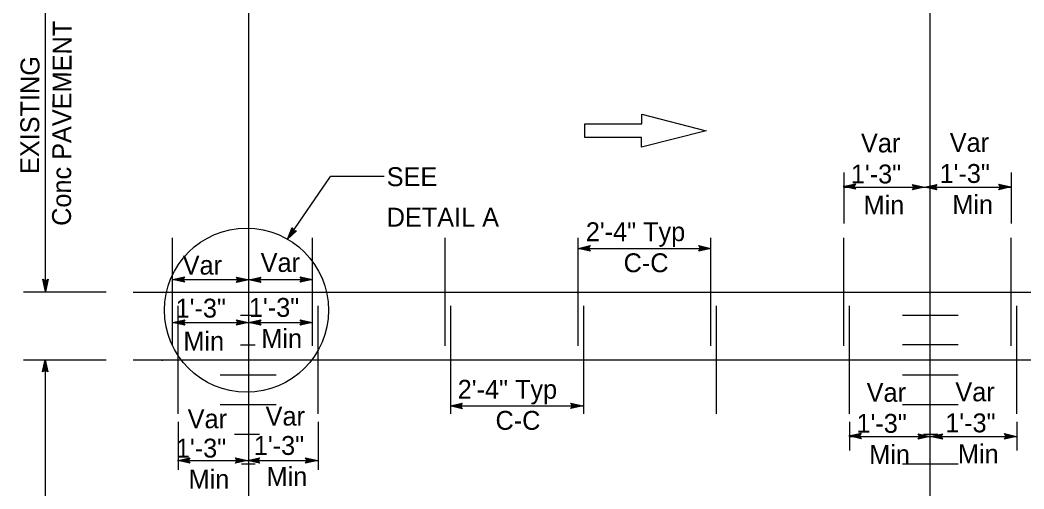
# Model space of a CAD drawing. Extents: x -894 to 866, y -476 to 714.
# Drawn here: x -150.2 to 221.8, y 269.1 to 442.8 of the extents above; entities that cross this region are included whole.
import ezdxf

# ---------------------------------------------------------------- set-up
doc = ezdxf.new("R2010")
doc.units = 0
for name, color, linetype in [('10 Sheet Format', 7, 'Continuous'), ('56 Stage 3 Anno', 7, 'Continuous'), ('57 Undefined', 7, 'Continuous'), ('60 Nongeo Data', 7, 'Continuous')]:
    doc.layers.add(name, color=color, linetype=linetype)

msp = doc.modelspace()

# ---------------------------------------------------------------- linework, layer by layer
at = {"layer": '10 Sheet Format'}
for p, q in [((80.12, 404.3), (80.12, 407.94)), ((80.12, 407.94), (104.02, 401.8)), ((59.01, 401.8), (59.01, 404.3)), ((59.01, 404.3), (80.12, 404.3)), ((59.01, 399.3), (59.01, 401.8)), ((104.02, 401.8), (80.11, 395.66)), ((80.11, 399.3), (59.01, 399.3)), ((80.11, 395.66), (80.11, 399.3))]:
    msp.add_line(p, q, dxfattribs=at)
at = {"layer": '56 Stage 3 Anno'}
for p, q in [((-35.2, 384.94), (-15.36, 384.94)), ((155.02, 386.37), (155.02, 367.44)), ((217.02, 386.37), (217.02, 367.44)), ((154.84, 381.11), (159.34, 382.11)), ((159.34, 380.11), (154.84, 381.11)), ((154.84, 381.11), (154.84, 381.11)), ((155.02, 380.92), (184.97, 380.92)), ((159.18, 380.37), (155.87, 381.11)), ((155.88, 381.11), (159.16, 381.84)), ((156.91, 381.11), (159.03, 381.58)), ((159, 380.64), (156.91, 381.11)), ((157.95, 381.11), (158.85, 381.31)), ((158.87, 380.9), (157.95, 381.11)), ((159.34, 382.11), (158.74, 381.11)), ((158.74, 381.11), (159.34, 380.11)), ((159.34, 382.11), (159.34, 382.11)), ((159.34, 380.11), (159.34, 380.11)), ((181.07, 380.92), (180.47, 381.93)), ((180.47, 381.93), (180.47, 381.93)), ((180.47, 381.93), (184.97, 380.92)), ((184.97, 380.92), (180.47, 379.93)), ((180.47, 379.93), (181.07, 380.92)), ((180.47, 379.93), (180.47, 379.93)), ((180.64, 381.66), (183.94, 380.92)), ((183.93, 380.92), (180.65, 380.2)), ((182.9, 380.93), (180.78, 380.46)), ((180.81, 381.39), (182.9, 380.93)), ((180.94, 381.13), (181.87, 380.93)), ((181.87, 380.93), (180.96, 380.73)), ((184.97, 380.92), (189.47, 381.92)), ((184.97, 380.92), (184.97, 380.92)), ((184.97, 380.92), (217.02, 380.92)), ((189.47, 379.92), (184.97, 380.92)), ((184.97, 380.92), (184.97, 380.92)), ((189.31, 380.19), (186.01, 380.92)), ((186.02, 380.93), (189.3, 381.65)), ((187.05, 380.92), (189.16, 381.39)), ((189.14, 380.46), (187.05, 380.92)), ((188.08, 380.92), (188.99, 381.12)), ((189, 380.72), (188.08, 380.92)), ((189.47, 381.92), (188.87, 380.92)), ((188.87, 380.92), (189.47, 379.92)), ((189.47, 381.92), (189.47, 381.92)), ((189.47, 379.92), (189.47, 379.92)), ((213.05, 380.96), (212.45, 381.96)), ((212.45, 381.96), (212.45, 381.96)), ((212.45, 381.96), (216.95, 380.96)), ((216.95, 380.96), (212.45, 379.96)), ((212.45, 379.96), (213.05, 380.96)), ((212.45, 379.96), (212.45, 379.96)), ((212.61, 381.69), (215.92, 380.96)), ((215.91, 380.95), (212.63, 380.23)), ((214.88, 380.96), (212.76, 380.49)), ((212.79, 381.42), (214.88, 380.96)), ((212.92, 381.16), (213.84, 380.96)), ((213.84, 380.96), (212.94, 380.76)), ((216.95, 380.96), (216.95, 380.96)), ((-51.16, 361.64), (-49.41, 365.91)), ((-47.77, 364.77), (-51.16, 361.64)), ((-50.57, 362.5), (-49.29, 365.61)), ((-48.08, 364.79), (-50.57, 362.49)), ((-49.98, 363.35), (-49.15, 365.35)), ((-48.4, 364.8), (-49.98, 363.35)), ((-49.41, 365.91), (-49.41, 365.91)), ((-49.41, 365.91), (-48.93, 364.85)), ((-49.38, 364.2), (-49.03, 365.05)), ((-48.69, 364.84), (-49.38, 364.2)), ((-48.93, 364.85), (-47.77, 364.77)), ((-47.77, 364.77), (-47.77, 364.77)), ((-51.16, 361.64), (-51.16, 361.64)), ((56.57, 358.22), (61.07, 359.22)), ((56.57, 358.22), (105.79, 358.22)), ((61.07, 357.22), (56.57, 358.22)), ((56.57, 358.22), (56.57, 358.22)), ((57.61, 358.22), (60.9, 358.95)), ((60.91, 357.48), (57.61, 358.22)), ((58.64, 358.22), (60.76, 358.69)), ((60.73, 357.75), (58.64, 358.22)), ((59.68, 358.22), (60.59, 358.42)), ((60.6, 358.01), (59.68, 358.22)), ((61.07, 359.22), (60.47, 358.22)), ((60.47, 358.22), (61.07, 357.22)), ((61.07, 359.22), (61.07, 359.22)), ((61.07, 357.22), (61.07, 357.22)), ((101.89, 358.22), (101.29, 359.23)), ((101.29, 359.23), (101.29, 359.23)), ((101.29, 359.23), (105.79, 358.22)), ((105.79, 358.22), (101.29, 357.22)), ((101.29, 357.22), (101.89, 358.22)), ((101.29, 357.22), (101.29, 357.22)), ((101.46, 358.96), (104.76, 358.22)), ((104.75, 358.22), (101.47, 357.49)), ((103.72, 358.22), (101.6, 357.75)), ((101.63, 358.69), (103.72, 358.22)), ((101.76, 358.43), (102.69, 358.22)), ((102.69, 358.22), (101.78, 358.02)), ((105.79, 358.22), (105.79, 358.22)), ((-140.84, 342.26), (-141.84, 346.76)), ((-141.84, 346.76), (-141.84, 346.76)), ((-141.84, 346.76), (-140.84, 346.16)), ((-140.84, 343.31), (-141.57, 346.59)), ((-140.84, 344.33), (-141.31, 346.45)), ((-140.84, 345.37), (-141.04, 346.28)), ((-140.84, 346.16), (-139.83, 346.76)), ((-139.83, 346.76), (-140.84, 342.26)), ((-140.1, 346.6), (-140.84, 343.3)), ((-140.37, 346.42), (-140.84, 344.33)), ((-140.63, 346.29), (-140.84, 345.37)), ((-139.83, 346.76), (-139.83, 346.76)), ((-93.89, 346.69), (-65.5, 346.69)), ((-93.77, 346.68), (-89.27, 347.68)), ((-89.27, 345.68), (-93.77, 346.68)), ((-93.77, 346.68), (-93.77, 346.68)), ((-89.43, 345.95), (-92.73, 346.68)), ((-92.72, 346.69), (-89.44, 347.41)), ((-91.69, 346.68), (-89.58, 347.15)), ((-89.6, 346.22), (-91.69, 346.68)), ((-90.66, 346.68), (-89.75, 346.88)), ((-89.74, 346.48), (-90.66, 346.68)), ((-89.27, 347.68), (-89.87, 346.68)), ((-89.87, 346.68), (-89.27, 345.68)), ((-89.27, 347.68), (-89.27, 347.68)), ((-69.38, 346.56), (-69.98, 347.57)), ((-69.98, 347.57), (-69.98, 347.57)), ((-69.98, 347.57), (-65.48, 346.56)), ((-65.48, 346.56), (-69.98, 345.57)), ((-69.98, 345.57), (-69.38, 346.56)), ((-69.82, 347.3), (-66.52, 346.56)), ((-66.53, 346.56), (-69.81, 345.84)), ((-67.56, 346.57), (-69.67, 346.1)), ((-69.65, 347.03), (-67.56, 346.57)), ((-69.51, 346.77), (-68.59, 346.57)), ((-68.59, 346.57), (-69.5, 346.37)), ((-65.5, 346.69), (-41.99, 346.69)), ((-65.48, 346.56), (-60.98, 347.56)), ((-60.98, 345.56), (-65.48, 346.56)), ((-65.48, 346.56), (-65.48, 346.56)), ((-65.48, 346.56), (-65.48, 346.56)), ((-61.15, 345.83), (-64.45, 346.56)), ((-64.44, 346.57), (-61.16, 347.29)), ((-63.41, 346.56), (-61.29, 347.03)), ((-61.32, 346.1), (-63.41, 346.56)), ((-62.38, 346.56), (-61.47, 346.76)), ((-61.45, 346.36), (-62.38, 346.56)), ((-60.98, 347.56), (-61.58, 346.56)), ((-61.58, 346.56), (-60.98, 345.56)), ((-60.98, 347.56), (-60.98, 347.56)), ((-45.82, 346.68), (-46.42, 347.69)), ((-46.42, 347.69), (-46.42, 347.69)), ((-46.42, 347.69), (-41.92, 346.68)), ((-41.92, 346.68), (-46.42, 345.69)), ((-46.42, 345.69), (-45.82, 346.68)), ((-46.26, 347.42), (-42.96, 346.68)), ((-42.96, 346.68), (-46.24, 345.96)), ((-43.99, 346.69), (-46.11, 346.22)), ((-46.08, 347.15), (-43.99, 346.69)), ((-45.95, 346.89), (-45.03, 346.69)), ((-45.03, 346.69), (-45.94, 346.49)), ((-41.92, 346.68), (-41.92, 346.68)), ((-89.27, 345.68), (-89.27, 345.68)), ((-69.98, 345.57), (-69.98, 345.57)), ((-60.98, 345.56), (-60.98, 345.56)), ((-46.42, 345.69), (-46.42, 345.69)), ((-140.84, 342.26), (-140.84, 342.26)), ((-93.73, 330.75), (-89.23, 331.75)), ((-92.69, 330.75), (-89.41, 331.48)), ((-91.66, 330.75), (-89.54, 331.22)), ((-89.23, 331.75), (-89.83, 330.75)), ((-89.23, 331.75), (-89.23, 331.75)), ((-69.46, 330.74), (-70.06, 331.74)), ((-70.06, 331.74), (-70.06, 331.74)), ((-70.06, 331.74), (-65.56, 330.74)), ((-69.9, 331.47), (-66.6, 330.74)), ((-69.72, 331.2), (-67.63, 330.74)), ((-65.54, 330.75), (-61.04, 331.75)), ((-64.49, 330.75), (-61.21, 331.48)), ((-63.47, 330.75), (-61.35, 331.22)), ((-61.04, 331.75), (-61.64, 330.75)), ((-61.04, 331.75), (-61.04, 331.75)), ((-45.79, 330.75), (-46.39, 331.75)), ((-46.39, 331.75), (-46.39, 331.75)), ((-46.39, 331.75), (-41.89, 330.75)), ((-46.23, 331.49), (-42.92, 330.75)), ((-46.05, 331.22), (-43.96, 330.75)), ((-93.86, 330.75), (-67.9, 330.75)), ((-89.23, 329.74), (-93.73, 330.75)), ((-93.73, 330.75), (-93.73, 330.75)), ((-89.4, 330.01), (-92.7, 330.75)), ((-89.57, 330.28), (-91.66, 330.75)), ((-90.63, 330.75), (-89.72, 330.95)), ((-89.7, 330.54), (-90.63, 330.75)), ((-89.83, 330.75), (-89.23, 329.74)), ((-89.23, 329.74), (-89.23, 329.74)), ((-65.56, 330.74), (-70.06, 329.74)), ((-70.06, 329.74), (-69.46, 330.74)), ((-70.06, 329.74), (-70.06, 329.74)), ((-66.6, 330.73), (-69.89, 330.01)), ((-67.63, 330.74), (-69.75, 330.27)), ((-69.59, 330.94), (-68.67, 330.74)), ((-68.67, 330.74), (-69.58, 330.54)), ((-67.9, 330.75), (-41.95, 330.75)), ((-65.56, 330.74), (-65.56, 330.74)), ((-61.04, 329.74), (-65.54, 330.75)), ((-65.54, 330.75), (-65.54, 330.75)), ((-61.2, 330.01), (-64.5, 330.75)), ((-61.38, 330.28), (-63.47, 330.75)), ((-62.43, 330.75), (-61.52, 330.95)), ((-61.51, 330.54), (-62.43, 330.75)), ((-61.64, 330.75), (-61.04, 329.74)), ((-61.04, 329.74), (-61.04, 329.74)), ((-41.89, 330.75), (-46.39, 329.75)), ((-46.39, 329.75), (-45.79, 330.75)), ((-46.39, 329.75), (-46.39, 329.75)), ((-42.93, 330.75), (-46.21, 330.02)), ((-43.96, 330.75), (-46.08, 330.28)), ((-45.92, 330.96), (-45, 330.75)), ((-45, 330.75), (-45.9, 330.55)), ((-41.89, 330.75), (-41.89, 330.75)), ((-141.97, 312.42), (-140.96, 316.92)), ((-140.96, 316.92), (-140.96, 316.92)), ((-140.96, 316.92), (-139.96, 312.42)), ((-97.55, 316.92), (-97.55, 316.54)), ((-140.96, 313.02), (-141.97, 312.42)), ((-141.7, 312.58), (-140.96, 315.89)), ((-141.43, 312.76), (-140.96, 314.85)), ((-141.17, 312.89), (-140.96, 313.81)), ((-140.96, 315.88), (-140.23, 312.6)), ((-140.96, 314.85), (-140.49, 312.73)), ((-140.96, 313.81), (-140.76, 312.91)), ((-139.96, 312.42), (-140.96, 313.02)), ((-141.97, 312.42), (-141.97, 312.42)), ((-139.96, 312.42), (-139.96, 312.42)), ((9.09, 299.83), (13.59, 300.83)), ((9.09, 299.83), (58.32, 299.83)), ((13.59, 298.82), (9.09, 299.83)), ((9.09, 299.83), (9.09, 299.83)), ((13.43, 299.09), (10.13, 299.83)), ((10.14, 299.83), (13.42, 300.56)), ((11.17, 299.83), (13.29, 300.3)), ((13.26, 299.36), (11.17, 299.83)), ((12.2, 299.83), (13.11, 300.03)), ((13.12, 299.62), (12.2, 299.83)), ((13.59, 300.83), (12.99, 299.83)), ((12.99, 299.83), (13.59, 298.82)), ((13.59, 300.83), (13.59, 300.83)), ((13.59, 298.82), (13.59, 298.82)), ((54.42, 299.83), (53.82, 300.83)), ((53.82, 300.83), (53.82, 300.83)), ((53.82, 300.83), (58.32, 299.83)), ((58.32, 299.83), (53.82, 298.83)), ((53.82, 298.83), (54.42, 299.83)), ((53.82, 298.83), (53.82, 298.83)), ((53.98, 300.57), (57.28, 299.83)), ((57.27, 299.83), (53.99, 299.1)), ((56.25, 299.83), (54.13, 299.36)), ((54.15, 300.3), (56.25, 299.83)), ((54.29, 300.04), (55.21, 299.83)), ((55.21, 299.83), (54.3, 299.63)), ((58.32, 299.83), (58.32, 299.83)), ((-91.68, 293.98), (-91.68, 276.2)), ((-39.78, 293.98), (-39.78, 276.2)), ((157.11, 293.98), (157.11, 283.3)), ((219.11, 293.98), (219.11, 283.3)), ((156.93, 288.72), (161.43, 289.72)), ((161.43, 287.71), (156.93, 288.72)), ((156.93, 288.72), (156.93, 288.72)), ((157.11, 288.53), (187.07, 288.53)), ((161.27, 287.98), (157.97, 288.72)), ((157.98, 288.72), (161.26, 289.45)), ((159, 288.72), (161.12, 289.19)), ((161.09, 288.25), (159, 288.72)), ((160.04, 288.72), (160.95, 288.92)), ((160.96, 288.51), (160.04, 288.72)), ((161.43, 289.72), (160.83, 288.72)), ((160.83, 288.72), (161.43, 287.71)), ((161.43, 289.72), (161.43, 289.72)), ((161.43, 287.71), (161.43, 287.71)), ((183.17, 288.53), (182.57, 289.54)), ((182.57, 289.54), (182.57, 289.54)), ((182.57, 289.54), (187.07, 288.53)), ((187.07, 288.53), (182.57, 287.53)), ((182.57, 287.53), (183.17, 288.53)), ((182.57, 287.53), (182.57, 287.53)), ((182.73, 289.27), (186.03, 288.53)), ((186.02, 288.53), (182.74, 287.8)), ((185, 288.53), (182.88, 288.06)), ((182.91, 289), (185, 288.53)), ((183.04, 288.74), (183.96, 288.53)), ((183.96, 288.53), (183.05, 288.33)), ((187.07, 288.53), (191.57, 289.53)), ((187.07, 288.53), (187.07, 288.53)), ((187.07, 288.53), (219.11, 288.53)), ((191.57, 287.53), (187.07, 288.53)), ((187.07, 288.53), (187.07, 288.53)), ((191.41, 287.79), (188.1, 288.53)), ((188.11, 288.54), (191.39, 289.26)), ((189.14, 288.53), (191.26, 289)), ((191.23, 288.06), (189.14, 288.53)), ((190.18, 288.53), (191.08, 288.73)), ((191.1, 288.32), (190.18, 288.53)), ((191.57, 289.53), (190.97, 288.53)), ((190.97, 288.53), (191.57, 287.53)), ((191.57, 289.53), (191.57, 289.53)), ((191.57, 287.53), (191.57, 287.53)), ((215.14, 288.56), (214.54, 289.57)), ((214.54, 289.57), (214.54, 289.57)), ((214.54, 289.57), (219.04, 288.56)), ((219.04, 288.56), (214.54, 287.57)), ((214.54, 287.57), (215.14, 288.56)), ((214.54, 287.57), (214.54, 287.57)), ((214.71, 289.3), (218.01, 288.56)), ((218, 288.56), (214.72, 287.84)), ((216.97, 288.57), (214.85, 288.1)), ((214.88, 289.03), (216.97, 288.57)), ((215.01, 288.77), (215.94, 288.57)), ((215.94, 288.57), (215.03, 288.37)), ((219.04, 288.56), (219.04, 288.56)), ((-91.92, 279.6), (-65.97, 279.6)), ((-91.8, 279.6), (-87.3, 280.59)), ((-87.3, 278.59), (-91.8, 279.6)), ((-91.8, 279.6), (-91.8, 279.6)), ((-87.47, 278.86), (-90.77, 279.6)), ((-90.76, 279.6), (-87.48, 280.33)), ((-89.73, 279.6), (-87.61, 280.07)), ((-87.64, 279.13), (-89.73, 279.6)), ((-88.7, 279.59), (-87.79, 279.8)), ((-87.77, 279.39), (-88.7, 279.59)), ((-87.3, 280.59), (-87.9, 279.6)), ((-87.9, 279.6), (-87.3, 278.59)), ((-87.3, 280.59), (-87.3, 280.59)), ((-69.87, 279.6), (-70.47, 280.6)), ((-70.47, 280.6), (-70.47, 280.6)), ((-70.47, 280.6), (-65.97, 279.6)), ((-65.97, 279.6), (-70.47, 278.6)), ((-70.47, 278.6), (-69.87, 279.6)), ((-70.31, 280.34), (-67.01, 279.6)), ((-67.02, 279.6), (-70.3, 278.87)), ((-68.05, 279.6), (-70.16, 279.13)), ((-70.14, 280.07), (-68.05, 279.6)), ((-70, 279.81), (-69.08, 279.6)), ((-69.08, 279.6), (-69.99, 279.4)), ((-65.97, 279.6), (-61.47, 280.6)), ((-61.47, 278.59), (-65.97, 279.6)), ((-65.97, 279.6), (-65.97, 279.6)), ((-65.97, 279.6), (-65.97, 279.6)), ((-65.97, 279.6), (-40.02, 279.6)), ((-61.64, 278.86), (-64.94, 279.6)), ((-64.93, 279.6), (-61.65, 280.33)), ((-63.9, 279.6), (-61.78, 280.07)), ((-61.81, 279.13), (-63.9, 279.6)), ((-62.87, 279.6), (-61.96, 279.8)), ((-61.94, 279.39), (-62.87, 279.6)), ((-61.47, 280.6), (-62.07, 279.6)), ((-62.07, 279.6), (-61.47, 278.59)), ((-61.47, 280.6), (-61.47, 280.6)), ((-43.86, 279.6), (-44.46, 280.6)), ((-44.46, 280.6), (-44.46, 280.6)), ((-44.46, 280.6), (-39.96, 279.6)), ((-39.96, 279.6), (-44.46, 278.6)), ((-44.46, 278.6), (-43.86, 279.6)), ((-44.3, 280.34), (-40.99, 279.6)), ((-41, 279.59), (-44.28, 278.87)), ((-42.03, 279.6), (-44.15, 279.13)), ((-44.12, 280.07), (-42.03, 279.6)), ((-43.99, 279.81), (-43.07, 279.6)), ((-43.07, 279.6), (-43.97, 279.4)), ((-39.96, 279.6), (-39.96, 279.6)), ((-87.3, 278.59), (-87.3, 278.59)), ((-70.47, 278.6), (-70.47, 278.6)), ((-61.47, 278.59), (-61.47, 278.59)), ((-44.46, 278.6), (-44.46, 278.6))]:
    msp.add_line(p, q, dxfattribs=at)
at = {"layer": '60 Nongeo Data'}
for p, q in [((-140.9, 582.93), (-140.9, 342.13)), ((-65.5, 341.93), (-65.5, 582.93)), ((187.06, 341.93), (187.06, 582.93)), ((-51.16, 361.65), (-35.2, 384.78)), ((-93.77, 322.06), (-93.77, 362.06)), ((-41.87, 322.06), (-41.87, 362.06)), ((7.35, 322.06), (7.35, 362.06)), ((56.57, 322.06), (56.57, 362.06)), ((105.79, 322.06), (105.79, 362.06)), ((155.02, 322.06), (155.02, 362.06)), ((217.02, 322.06), (217.02, 362.06)), ((-148.99, 342.13), (-118.39, 342.13)), ((-108.39, 341.93), (241.6, 341.93)), ((-65.5, 184.94), (-65.5, 341.93)), ((-65.5, 184.94), (-65.5, 341.93)), ((187.06, 15.43), (187.06, 341.93)), ((-91.68, 296.93), (-91.68, 336.93)), ((-39.78, 296.93), (-39.78, 336.93)), ((9.44, 296.93), (9.44, 336.93)), ((58.67, 296.93), (58.67, 336.93)), ((107.89, 296.93), (107.89, 336.93)), ((157.11, 296.93), (157.11, 336.93)), ((219.11, 296.93), (219.11, 336.93)), ((-68.51, 333.44), (-63.11, 333.44)), ((176.74, 333.44), (197.4, 333.44)), ((-68.51, 322.43), (-63.11, 322.43)), ((197.4, 322.43), (176.74, 322.43)), ((-148.99, 316.93), (-118.39, 316.93)), ((-140.9, 316.93), (-140.9, 15.43)), ((-108.39, 316.93), (241.6, 316.93)), ((176.74, 316.91), (197.4, 316.91)), ((176.74, 316.91), (197.4, 316.91)), ((-76.06, 311.42), (-55.39, 311.42)), ((176.74, 311.42), (197.4, 311.42)), ((-76.06, 300.42), (-55.39, 300.42)), ((176.74, 300.42), (197.4, 300.42)), ((-70.76, 289.41), (-61.47, 289.41)), ((184.53, 289.41), (189.91, 289.41)), ((-68.22, 278.4), (-63.12, 278.4)), ((176.74, 278.4), (197.4, 278.4))]:
    msp.add_line(p, q, dxfattribs=at)
msp.add_circle((-66.33, 335.29), 30.41, dxfattribs=at)

# ---------------------------------------------------------------- texts
at = {"layer": '57 Undefined'}
for s, p in [('Conc PAVEMENT', (-131.4, 366.54)), ('EXISTING', (-143.21, 385.75))]:
    msp.add_text(s, height=7, rotation=89.7918, dxfattribs=at).set_placement(p)
for s, p in [('Var', (161.39, 393.77)), ('Var', (194.29, 393.96)), ('SEE', (-14.37, 381.27)), ('1\'-3"', (157.64, 382.27)), ('1\'-3"', (190.53, 382.46)), ('Min', (162.35, 370.77)), ('Min', (195.25, 370.96)), ('DETAIL A', (-14.37, 366.27)), ('2\'-4" Typ', (59.41, 360.88)), ('Var', (-89.98, 348.5)), ('Var', (-61.09, 349.49)), ('C-C', (73.43, 349.38)), ('1\'-3"', (-92.6, 332.57)), ('1\'-3"', (-65.44, 332.84)), ('Min', (-89.72, 320.36)), ('Min', (-60.83, 321.34)), ('2\'-4" Typ', (11.94, 302.49)), ('Var', (163.49, 301.38)), ('Var', (196.38, 301.56)), ('Var', (-88.14, 291.58)), ('Var', (-59.25, 292.57)), ('C-C', (25.95, 290.99)), ('1\'-3"', (159.73, 289.88)), ('1\'-3"', (192.63, 290.06)), ('1\'-3"', (-92.51, 280.71)), ('1\'-3"', (-63.62, 281.69)), ('Min', (164.45, 278.38)), ('Min', (197.34, 278.56)), ('Min', (-87.79, 269.21)), ('Min', (-58.9, 270.19))]:
    msp.add_text(s, height=7, dxfattribs=at).set_placement(p)

doc.saveas('drawing.dxf')
